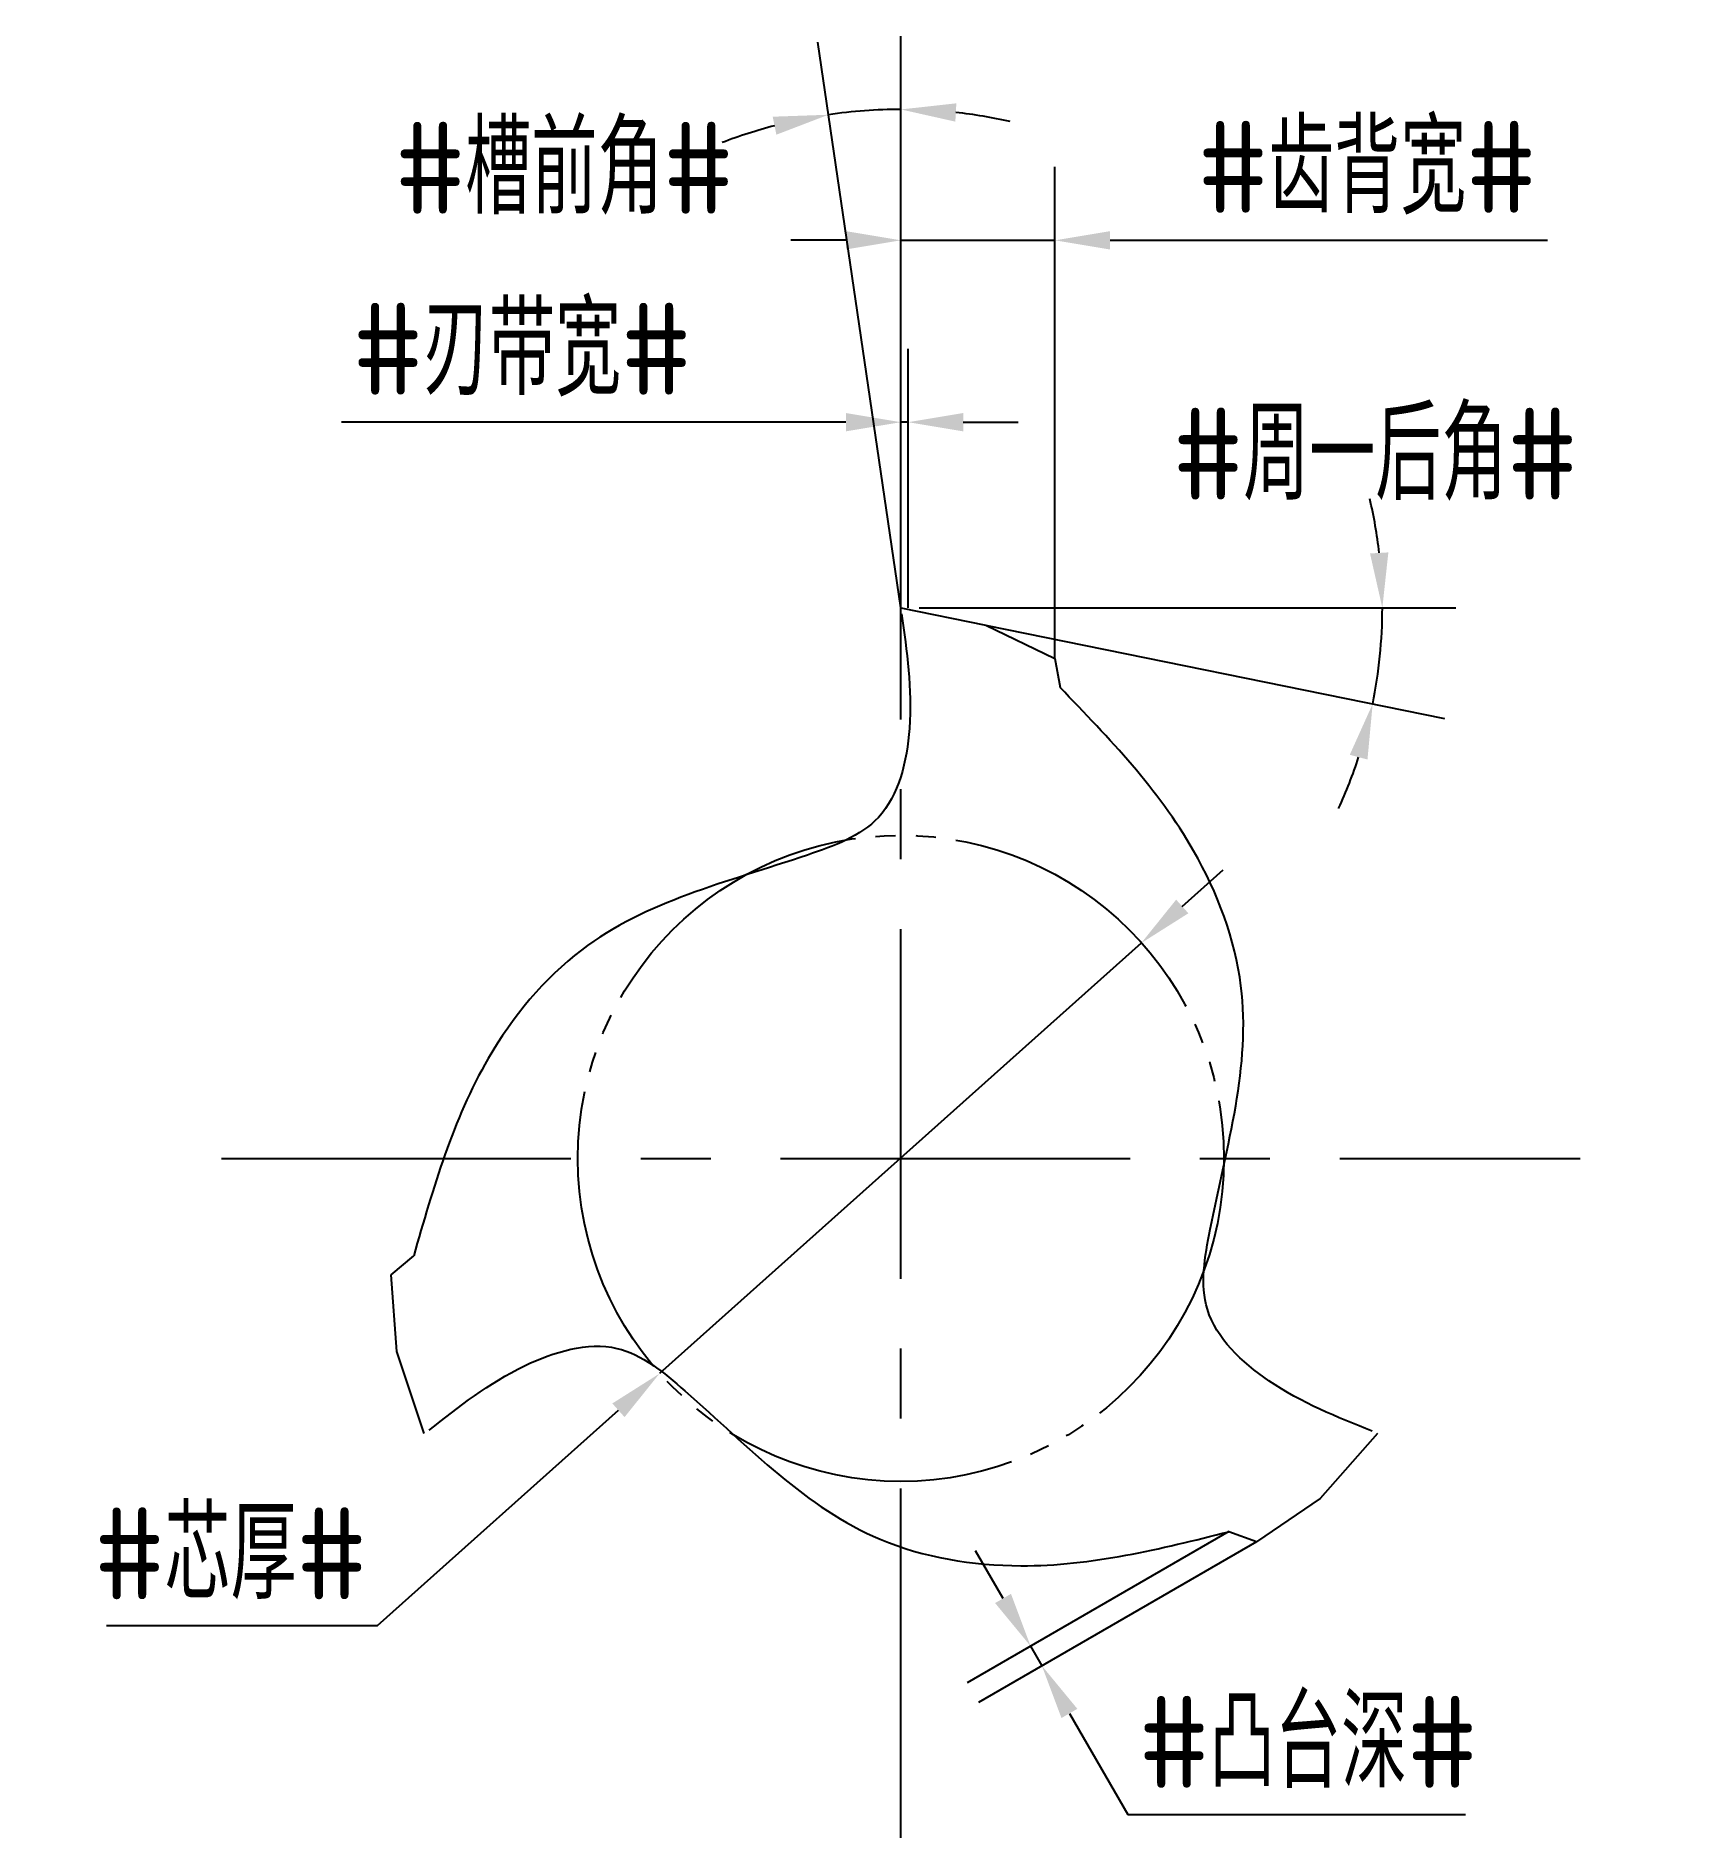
# Model space of a CAD drawing. Header units: millimetres. Extents: x 510.1 to 555.3, y 73.7 to 122.8.
import ezdxf

# ---------------------------------------------------------------- set-up
doc = ezdxf.new("R2010")
doc.units = ezdxf.units.MM
for name, pattern in [('ACAD_ISO04W100', [30, 24, -3, 0, -3]), ('CENTER', [50.8, 31.75, -6.35, 6.35, -6.35]), ('JIS_09_08', [10.75, 8, -0.55, 0.55, -0.55, 0.55, -0.55])]:
    doc.linetypes.add(name, pattern=pattern)
for name, color, linetype in [('中心线', 2, 'ACAD_ISO04W100'), ('标注', 7, 'Continuous'), ('虚线轮廓', 1, 'Continuous'), ('轮廓', 4, 'Continuous')]:
    doc.layers.add(name, color=color, linetype=linetype)
doc.styles.add('CFST0', font='gbenor.shx', dxfattribs={"bigfont": 'gbcbig.shx'})
doc.dimstyles.new('TYToolDesignC1-1', dxfattribs={"dimtxt": 2.5, "dimasz": 1.5, "dimexe": 2, "dimexo": 0, "dimtad": 1, "dimtoh": 1, "dimdec": 3, "dimdsep": 46, "dimtxsty": 'CFST0', "dimcen": 2.502, "dimclrd": 3, "dimclre": 3, "dimclrt": 3, "dimazin": 2, "dimtfac": 1, "dimtdec": 3, "dimtmove": 0, "dimatfit": 3, "dimfxl": 1, "dimarcsym": 0})

# ---------------------------------------------------------------- blocks, each defined once
blk = doc.blocks.new('*D3')
at = {"layer": 'Defpoints', "color": 0, "transparency": 16777216}
for p in [(540.179, 98.108), (527.049, 86.378)]:
    blk.add_point(p, dxfattribs=at)
at = {"layer": '标注', "color": 3, "lineweight": -2, "transparency": 16777216}
for p, q in [((541.298, 99.107), (542.417, 100.106)), ((540.179, 98.108), (527.049, 86.378)), ((519.366, 79.515), (525.93, 85.378)), ((511.977, 79.515), (519.366, 79.515))]:
    blk.add_line(p, q, dxfattribs=at)
at = {"layer": '标注', "color": 3, "transparency": 16777216}
for points in [[(541.132, 99.293), (541.465, 98.921), (540.179, 98.108)], [(525.764, 85.565), (526.097, 85.192), (527.049, 86.378)]]:
    blk.add_solid(points, dxfattribs=at)
at = {"layer": '标注', "color": 3, "transparency": 16777216, "insert": (515.359, 81.472), "char_height": 2.5, "attachment_point": 5, "style": 'CFST0'}
blk.add_mtext('#芯厚#', dxfattribs=at)
blk = doc.blocks.new('*D6')
at = {"layer": 'Defpoints', "color": 0, "transparency": 16777216}
for p in [(532.969, 120.809), (533.629, 107.243), (533.629, 107.243), (533.629, 106.303), (533.889, 105.473)]:
    blk.add_point(p, dxfattribs=at)
at = {"layer": '标注', "color": 3, "lineweight": -2, "transparency": 16777216}
for q in [(533.629, 122.825), (531.365, 122.66)]:
    blk.add_line((533.629, 107.243), q, dxfattribs=at)
for start, end in [(90, 98.3566), (104.6872, 111.0179), (77.3386, 83.6693)]:
    blk.add_arc((533.629, 107.243), 13.583, start, end, dxfattribs=at)
at = {"layer": '标注', "color": 3, "transparency": 16777216}
for points in [[(535.113, 120.493), (535.141, 120.992), (533.629, 120.825)], [(530.135, 120.627), (530.235, 120.137), (531.655, 120.681)]]:
    blk.add_solid(points, dxfattribs=at)
at = {"layer": '标注', "color": 3, "transparency": 16777216, "insert": (524.455, 119.216), "char_height": 2.5, "attachment_point": 5, "style": 'CFST0'}
blk.add_mtext('#槽前角#', dxfattribs=at)
blk = doc.blocks.new('*D8')
at = {"layer": 'Defpoints', "color": 0, "transparency": 16777216}
for p in [(533.629, 107.243), (533.629, 107.243), (534.129, 107.243), (535.939, 106.773), (546.634, 105.492)]:
    blk.add_point(p, dxfattribs=at)
at = {"layer": '标注', "color": 3, "lineweight": -2, "transparency": 16777216}
for p, q in [((534.129, 107.243), (548.752, 107.243)), ((535.939, 106.773), (548.448, 104.228))]:
    blk.add_line(p, q, dxfattribs=at)
for start, end in [(6.5529, 13.1057), (348.4994, 0), (335.3937, 341.9465)]:
    blk.add_arc((533.629, 107.243), 13.123, start, end, dxfattribs=at)
at = {"layer": '标注', "color": 3, "transparency": 16777216}
for points in [[(546.916, 108.755), (546.416, 108.726), (546.752, 107.243)], [(545.864, 103.24), (546.347, 103.112), (546.488, 104.626)]]:
    blk.add_solid(points, dxfattribs=at)
at = {"layer": '标注', "color": 3, "transparency": 16777216, "insert": (546.559, 111.427), "char_height": 2.5, "attachment_point": 5, "style": 'CFST0'}
blk.add_mtext('#周一后角#', dxfattribs=at)
blk = doc.blocks.new('*D7')
at = {"layer": 'Defpoints', "color": 0, "transparency": 16777216}
for p in [(537.829, 117.259), (533.629, 107.243), (537.829, 105.863)]:
    blk.add_point(p, dxfattribs=at)
at = {"layer": '标注', "color": 3, "lineweight": -2, "transparency": 16777216}
for p, q in [((533.629, 107.243), (533.629, 119.259)), ((537.829, 105.863), (537.829, 119.259)), ((532.129, 117.259), (530.629, 117.259)), ((533.629, 117.259), (537.829, 117.259)), ((539.329, 117.259), (551.256, 117.259))]:
    blk.add_line(p, q, dxfattribs=at)
at = {"layer": '标注', "color": 3, "transparency": 16777216}
for points in [[(532.129, 117.509), (532.129, 117.009), (533.629, 117.259)], [(539.329, 117.509), (539.329, 117.009), (537.829, 117.259)]]:
    blk.add_solid(points, dxfattribs=at)
at = {"layer": '标注', "color": 3, "transparency": 16777216, "insert": (546.338, 119.23), "char_height": 2.5, "attachment_point": 5, "style": 'CFST0'}
blk.add_mtext('#齿背宽#', dxfattribs=at)
blk = doc.blocks.new('*D5')
at = {"layer": 'Defpoints', "color": 0, "transparency": 16777216}
for p in [(533.829, 112.303), (533.629, 107.243), (533.829, 107.243)]:
    blk.add_point(p, dxfattribs=at)
at = {"layer": '标注', "color": 3, "lineweight": -2, "transparency": 16777216}
for p, q in [((533.629, 107.243), (533.629, 114.303)), ((533.829, 107.243), (533.829, 114.303)), ((532.129, 112.303), (518.386, 112.303)), ((533.829, 112.303), (533.629, 112.303)), ((535.329, 112.303), (536.829, 112.303))]:
    blk.add_line(p, q, dxfattribs=at)
at = {"layer": '标注', "color": 3, "transparency": 16777216}
for points in [[(532.129, 112.553), (532.129, 112.053), (533.629, 112.303)], [(535.329, 112.553), (535.329, 112.053), (533.829, 112.303)]]:
    blk.add_solid(points, dxfattribs=at)
at = {"layer": '标注', "color": 3, "transparency": 16777216, "insert": (523.304, 114.274), "char_height": 2.5, "attachment_point": 5, "style": 'CFST0'}
blk.add_mtext('#刃带宽#', dxfattribs=at)
blk = doc.blocks.new('*D4')
at = {"layer": 'Defpoints', "color": 0, "transparency": 16777216}
for p in [(542.569, 82.073), (543.319, 81.793), (537.472, 78.417)]:
    blk.add_point(p, dxfattribs=at)
at = {"layer": '标注', "color": 3, "lineweight": -2, "transparency": 16777216}
for p, q in [((542.569, 82.073), (535.431, 77.952)), ((536.414, 80.251), (535.664, 81.55)), ((543.319, 81.793), (535.74, 77.417)), ((537.164, 78.952), (537.472, 78.417)), ((538.222, 77.118), (539.813, 74.363)), ((539.813, 74.363), (549.022, 74.363))]:
    blk.add_line(p, q, dxfattribs=at)
at = {"layer": '标注', "color": 3, "transparency": 16777216}
for points in [[(536.63, 80.376), (536.197, 80.126), (537.164, 78.952)], [(538.439, 77.243), (538.006, 76.993), (537.472, 78.417)]]:
    blk.add_solid(points, dxfattribs=at)
at = {"layer": '标注', "color": 3, "transparency": 16777216, "insert": (544.73, 76.335), "char_height": 2.5, "attachment_point": 5, "style": 'CFST0'}
blk.add_mtext('#凸台深#', dxfattribs=at)

msp = doc.modelspace()

# ---------------------------------------------------------------- linework, layer by layer
at = {"layer": '中心线', "linetype": 'CENTER', "ltscale": 0.3}
for p, q in [((533.6292, 73.7247), (533.6292, 110.7608)), ((515.1111, 92.2427), (552.1472, 92.2427))]:
    msp.add_line(p, q, dxfattribs=at)
at = {"layer": '虚线轮廓', "color": 7, "linetype": 'JIS_09_08'}
msp.add_circle((533.6292, 92.2427), 8.8047, dxfattribs=at)
at = {"layer": '轮廓', "linetype": 'Continuous'}
for p, q in [((533.6292, 107.2427), (535.9401, 106.7748)), ((535.9401, 106.7748), (537.8292, 105.8602)), ((519.8885, 86.978), (519.7361, 89.0713)), ((520.6388, 84.7427), (519.8885, 86.978)), ((546.6196, 84.7427), (545.0589, 82.9753)), ((545.0589, 82.9753), (543.3222, 81.7967))]:
    msp.add_line(p, q, dxfattribs=at)
at = {"layer": '轮廓'}
for p, q in [((537.8292, 105.8602), (537.9681, 105.0723)), ((519.7361, 89.0713), (520.349, 89.5855)), ((543.3222, 81.7967), (542.5705, 82.0703))]:
    msp.add_line(p, q, dxfattribs=at)
for points in [[(533.642, 107.0834), (533.862, 103.9584), (533.0144, 101.5344), (531.0871, 100.5092), (524.9241, 97.9204), (522.3813, 94.9625), (520.349, 89.5855)], [(546.4752, 84.8113), (543.6588, 86.1833), (541.9834, 88.1293), (542.0592, 90.311), (542.8987, 96.9428), (541.6085, 100.6238), (537.9681, 105.0723)], [(520.7704, 84.8335), (523.3667, 86.5865), (525.8898, 87.0644), (527.7412, 85.908), (533.0648, 81.865), (536.8978, 81.1419), (542.5705, 82.0703)]]:
    msp.add_spline(points, degree=3, dxfattribs=at)

# ---------------------------------------------------------------- dimensions: what is measured, and where the dimension line sits
at = {"layer": '标注'}
for base, line1, line2, text, picture, middle in [((532.9691, 120.8093), ((533.6292, 107.2427), (533.6292, 106.3027)), ((533.6292, 107.2427), (533.8892, 105.4727)), '#槽前角#', '*D6', (524.4547, 117.2586)), ((546.6345, 105.492), ((533.6292, 107.2427), (535.9392, 106.7727)), ((533.6292, 107.2427), (534.1292, 107.2427)), '#周一后角#', '*D8', (546.5592, 109.4827))]:
    dim = msp.add_angular_dim_2l(base=base, line1=line1, line2=line2, text=text, dimstyle='TYToolDesignC1-1', dxfattribs=at)
    dim.commit()
    dim.dimension.update_dxf_attribs({"geometry": picture, "text_midpoint": middle, "dimtype": 162})
for base, p2, text, picture, middle in [((537.8292, 117.2586), (537.8292, 105.8627), '#齿背宽#', '*D7', (546.3382, 117.2586)), ((533.8292, 112.3027), (533.8292, 107.2427), '#刃带宽#', '*D5', (523.3036, 112.3027))]:
    dim = msp.add_linear_dim(base=base, p1=(533.6292, 107.2427), p2=p2, text=text, dimstyle='TYToolDesignC1-1', dxfattribs=at)
    dim.commit()
    dim.dimension.update_dxf_attribs({"geometry": picture, "text_midpoint": middle, "dimtype": 160})
dim = msp.add_diameter_dim_2p(p1=(540.1794, 98.1077), p2=(527.0489, 86.3777), text='#芯厚#', dimstyle='TYToolDesignC1-1', dxfattribs=at)
dim.commit()
dim.dimension.update_dxf_attribs({"geometry": '*D3', "text_midpoint": (515.359, 79.5146), "dimtype": 163})
dim = msp.add_linear_dim(base=(537.4723, 78.417), p1=(542.5692, 82.0727), p2=(543.3192, 81.7927), angle=300, text='#凸台深#', dimstyle='TYToolDesignC1-1', dxfattribs=at)
dim.commit()
dim.dimension.update_dxf_attribs({"geometry": '*D4', "text_midpoint": (544.7298, 74.3635), "dimtype": 160})

doc.saveas('drawing.dxf')
